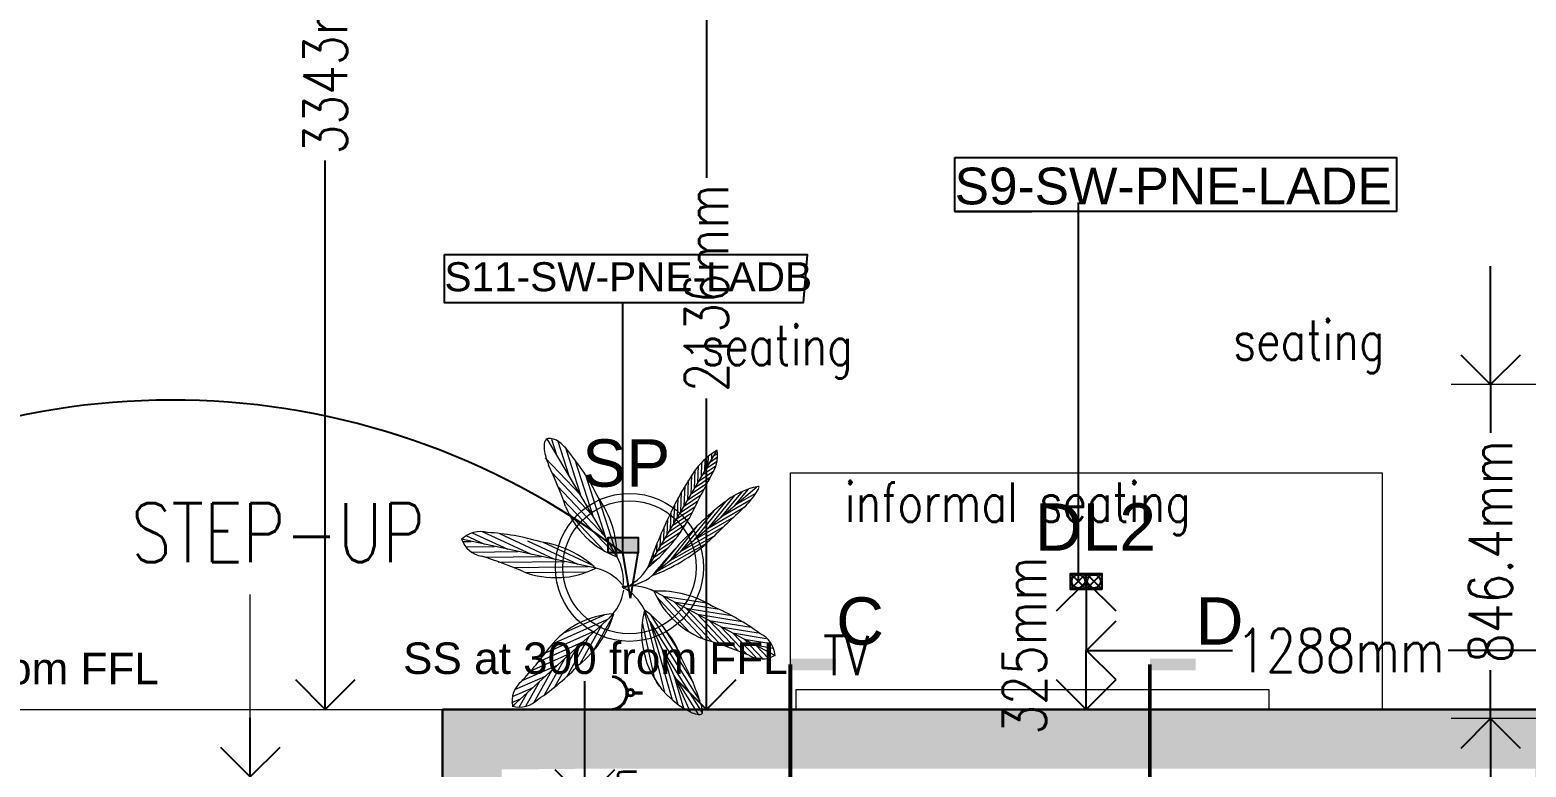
# Model space of a CAD drawing. Header units: millimetres. Extents: x 18660 to 770035, y -51195 to 133720.
# Drawn here: x 25026 to 28819, y 11827 to 13695 of the extents above; entities that cross this region are included whole.
import ezdxf
from ezdxf.xclip import XClip

# ---------------------------------------------------------------- set-up
doc = ezdxf.new("R2010")
doc.units = ezdxf.units.MM
doc.header["$XCLIPFRAME"] = 2
doc.linetypes.add('HIDDEN', pattern=[0.375, 0.25, -0.125])
for name, color, linetype, lineweight in [('221105_Lighting Intent_Indo Nissin Raheja$0$BNA - CIV - Masonry', 250, 'Continuous', 30), ('221105_Lighting Intent_Indo Nissin Raheja$0$BNA - FF - Furn Loose', 35, 'Continuous', 9), ('221105_Lighting Intent_Indo Nissin Raheja$0$BNA - HATCH - Masonry', 252, 'Continuous', 5), ('221105_Lighting Intent_Indo Nissin Raheja$0$BNA - LINE ELEV - Dark', 250, 'Continuous', 13), ('221105_Lighting Intent_Indo Nissin Raheja$0$BNA - Text Specs', 253, 'Continuous', 0), ('221105_Lighting Intent_Indo Nissin Raheja$0$BNA - TXT - Room Tag', 199, 'Continuous', 9), ('221105_Lighting Intent_Indo Nissin Raheja$0$BNA - White goods', 222, 'Continuous', 5)]:
    doc.layers.add(name, color=color, linetype=linetype, lineweight=lineweight)
for name, color, linetype, lineweight, true_color in [('221105_Lighting Intent_Indo Nissin Raheja$0$BNA - LDSC - New', 7, 'Continuous', 13, 0x678156), ('S+ DOWNLIGHT 2', 7, 'Continuous', 25, 0x523aee), ('S+ SPIKE LIGHT', 7, 'Continuous', 25, 0xbe32c3)]:
    doc.layers.add(name, color=color, linetype=linetype, lineweight=lineweight, true_color=true_color)
for name, color, linetype in [('221105_Lighting Intent_Indo Nissin Raheja$0$DUMMY-TEXT', 4, 'Continuous'), ('221105_Lighting Intent_Indo Nissin Raheja$0$WINDOW', 3, 'Continuous'), ('AR_Hatch', 252, 'Continuous'), ('DUMMY-TEXT', 4, 'Continuous'), ('SWITCHING CIRCUITS', 3, 'Continuous')]:
    doc.layers.add(name, color=color, linetype=linetype)
doc.layers.add('S+ TEXT', color=7, linetype='Continuous', true_color=0x009494)
doc.styles.add('221105_Lighting Intent_Indo Nissin Raheja$0$ROMANS-TITLE', font='ROMANS.shx', dxfattribs={"width": 0.8})
doc.styles.add('221105_Lighting Intent_Indo Nissin Raheja$0$SIMPLEX', font='simplex8.shx', dxfattribs={"width": 0.8})
doc.styles.add('DPA_25', font='arial.ttf', dxfattribs={"height": 62.5})
doc.styles.add('ROMANS-TITLE', font='ROMANS.shx', dxfattribs={"width": 0.8})
doc.styles.get("Standard").update_dxf_attribs({"font": 'arial.ttf'})
doc.dimstyles.new('221105_Lighting Intent_Indo Nissin Raheja$0$BNA-Design-FI', dxfattribs={"dimtxt": 200, "dimasz": 150, "dimexe": 100, "dimexo": 100, "dimgap": 1, "dimtad": 0, "dimdec": 0, "dimzin": 12, "dimdsep": 46, "dimtxsty": '221105_Lighting Intent_Indo Nissin Raheja$0$ROMANS-TITLE', "dimblk": '221105_Lighting Intent_Indo Nissin Raheja$0$_Open90', "dimblk1": '221105_Lighting Intent_Indo Nissin Raheja$0$_Open90', "dimblk2": '221105_Lighting Intent_Indo Nissin Raheja$0$_Open90', "dimcen": 0.025, "dimclrd": 256, "dimclre": 253, "dimclrt": 256, "dimazin": 2, "dimtfac": 1, "dimtdec": 1, "dimtmove": 2, "dimatfit": 3, "dimldrblk": '221105_Lighting Intent_Indo Nissin Raheja$0$_Open90', "dimfxl": 1, "dimtolj": 1, "dimtzin": 0, "dimlwd": -1, "dimlwe": 0, "dimarcsym": 0})
doc.dimstyles.new('BNA-Design', dxfattribs={"dimtxt": 200, "dimasz": 150, "dimexe": 100, "dimexo": 100, "dimgap": 1, "dimtad": 0, "dimdec": 1, "dimzin": 12, "dimdsep": 46, "dimtxsty": 'ROMANS-TITLE', "dimblk": 'OPEN90', "dimcen": 0.025, "dimclrd": 256, "dimclre": 253, "dimclrt": 256, "dimazin": 2, "dimtfac": 1, "dimtdec": 1, "dimtmove": 2, "dimatfit": 3, "dimldrblk": 'OPEN90', "dimfxl": 1, "dimtolj": 1, "dimtzin": 0, "dimlwd": -1, "dimlwe": 0, "dimarcsym": 0})

# ---------------------------------------------------------------- blocks, each defined once
blk = doc.blocks.new('221105_Lighting Intent_Indo Nissin Raheja$0$_Open90')
at = {"layer": '221105_Lighting Intent_Indo Nissin Raheja$0$DUMMY-TEXT', "color": 0, "lineweight": -2}
for p, q in [((-0.5, 0.5), (0, 0)), ((0, 0), (-1, 0)), ((0, 0), (-0.5, -0.5))]:
    blk.add_line(p, q, dxfattribs=at)
blk = doc.blocks.new('221105_Lighting Intent_Indo Nissin Raheja$0$BNA Shrub 07')
h = blk.add_hatch()
h.set_pattern_fill('ANSI31', color=256, scale=19.79817, angle=117, style=0)
h.set_pattern_definition([(162, (-3336676.52, -3304496.03), (-7.64746381, -23.53647348), [])])
edge = h.paths.add_edge_path()
edge.add_ellipse((1075, 2276), major_axis=(1652, 1652), ratio=1, start_angle=174.3907, end_angle=184.0154)
edge.add_ellipse((2584, 3964), major_axis=(3253, 3253), ratio=1, start_angle=183.6197, end_angle=189.4254)
edge.add_line((-92, 223), (-825, 990))
edge.add_arc((-242, 1151), 605, 195.4892, 216.2482)
h = blk.add_hatch()
h.set_pattern_fill('ANSI31', color=256, scale=19.79817, angle=243, style=0)
h.set_pattern_definition([(288, (-3336676.52, -3304496.03), (23.53647348, 7.64746381), [])])
edge = h.paths.add_edge_path()
edge.add_arc((-866, 708), 285, 38.8628, 81.8716)
edge.add_line((-825, 990), (-92, 223))
edge.add_ellipse((-1346, -331), major_axis=(-969, 969), ratio=1, start_angle=248.8224, end_angle=269.6386)
edge.add_ellipse((12161, 14361), major_axis=(13144, 13144), ratio=1, start_angle=181.4575, end_angle=182.6084, ccw=False)
h = blk.add_hatch()
h.set_pattern_fill('ANSI31', color=256, scale=32.99695, angle=137, style=0)
h.set_pattern_definition([(182, (-3336676.52, -3304496.03), (1.4394712, -41.22106186), [])])
edge = h.paths.add_edge_path()
edge.add_arc((-458, -742), 792, 74.1084, 108.9665)
edge.add_ellipse((-390, -1776), major_axis=(1281, 1281), ratio=1, start_angle=55.3365, end_angle=68.4873)
edge.add_arc((-1071, -314), 205, 101.6249, 162.3023)
edge.add_line((-1266, -252), (-241, 20))
h = blk.add_hatch()
h.set_pattern_fill('ANSI31', color=256, scale=32.99695, angle=30, style=0)
h.set_pattern_definition([(75, (-3336676.52, -3304496.03), (-39.84075815, 10.67529897), [])])
edge = h.paths.add_edge_path()
edge.add_arc((-711, -901), 200, 273.7574, 335.188)
edge.add_ellipse((2145, -2724), major_axis=(2256, 2256), ratio=1, start_angle=95.7624, end_angle=101.9603, ccw=False)
edge.add_arc((-876, -294), 687, 323.162, 371.0605)
edge.add_line((-202, -162), (-698, -1100))
h = blk.add_hatch()
h.set_pattern_fill('ANSI31', color=256, scale=32.99695, angle=90, style=0)
h.set_pattern_definition([(135, (-3336925.184, -3304491.567), (-29.16545918, -29.16545918), [])])
edge = h.paths.add_edge_path()
edge.add_arc((475, -968), 205, 329.1248, 386.5651)
edge.add_ellipse((475, -968), major_axis=(-145, 145), ratio=1, start_angle=251.5651, end_angle=254.8021)
edge.add_arc((-1071, -1424), 1812, 17.9397, 31.0906)
edge.add_arc((-251, -791), 792, 22.4606, 57.3186)
edge.add_line((177, -124), (651, -1073))
for p, q in [((-28, 243), (-469, 1208)), ((-422, 1183), (-375, 1003)), ((-470, 1138), (-375, 1003)), ((-465, 1088), (-318, 877)), ((-384, 1136), (-318, 877)), ((-342, 1070), (-260, 751)), ((-92, 223), (-825, 990)), ((-449, 1021), (-260, 751)), ((-427, 946), (-203, 626)), ((-292, 974), (-203, 626)), ((70, 201), (825, 990)), ((567, 721), (679, 959)), ((638, 794), (727, 985)), ((708, 868), (767, 993)), ((708, 868), (830, 932)), ((-380, 837), (-145, 500)), ((-242, 880), (-145, 500)), ((356, 499), (504, 816)), ((426, 573), (565, 870)), ((497, 647), (620, 911)), ((567, 721), (800, 843)), ((638, 794), (825, 892)), ((-190, 782), (-101, 404)), ((-153, 713), (-46, 283)), ((285, 425), (437, 751)), ((426, 573), (717, 725)), ((497, 647), (755, 782)), ((-301, 679), (-101, 404)), ((148, 282), (289, 591)), ((214, 351), (364, 671)), ((285, 425), (620, 601)), ((356, 499), (665, 661)), ((-184, 479), (-46, 283)), ((148, 282), (550, 488)), ((214, 351), (592, 549)), ((138, 230), (472, 402)), ((213, 113), (1067, 239)), ((255, 145), (855, 323)), ((309, 127), (1006, 334)), ((309, 127), (1006, 334)), ((373, 214), (608, 284)), ((538, 161), (1098, 327)), ((768, 195), (1105, 295)), ((309, 127), (939, 130)), ((538, 161), (985, 163)), ((768, 195), (1024, 196)), ((-241, 20), (-1266, -252)), ((-246, 19), (-779, -261)), ((-14, -6), (11, 4)), ((222, 108), (865, 88)), ((300, 70), (748, 42)), ((-604, -77), (-1010, -289)), ((-425, -29), (-888, -272)), ((-312, -63), (-667, -249)), ((-784, -124), (-1130, -306)), ((-202, -162), (-698, -1100)), ((-505, -499), (-223, -171)), ((214, -536), (165, -195)), ((651, -1073), (177, -124)), ((271, -644), (204, -179)), ((-549, -613), (-268, -287)), ((323, -715), (263, -296)), ((-661, -807), (-354, -450)), ((374, -786), (321, -413)), ((427, -862), (379, -529)), ((-713, -930), (-441, -614)), ((481, -946), (438, -646)), ((-725, -1007), (-527, -778)), ((533, -1019), (496, -763)), ((579, -1052), (555, -880)), ((-716, -1060), (-614, -941)), ((623, -1068), (613, -996))]:
    blk.add_line(p, q)
for centre, major_axis, start_param, end_param in [((135, 1169), (-428, 428), 0.722305, 1.084618), ((16178, 9592), (13144, 13144), 2.833601, 2.853687), ((-242, 1151), (-428, 428), 1.055735, 1.418049), ((-866, 708), (201, 201), 6.176071, 6.926716), ((1748, 1801), (-1652, 1652), 1.139465, 1.307448), ((785, 788), (145, 145), 0.590761, 1.64978), ((631, 939), (141, 141), 4.681483, 5.75365), ((12161, 14361), (13144, 13144), 3.167031, 3.187117), ((1736, -513), (1281, 1281), 1.442743, 1.672268), ((1075, 2276), (1652, 1652), 3.043692, 3.211675), ((-1393, 130), (969, 969), 5.580136, 5.943447), ((3263, -1194), (2256, 2256), 1.683492, 1.791664), ((-1346, -331), (-969, 969), 4.34277, 4.706082), ((3726, 2902), (3253, 3253), 2.871338, 2.972667), ((864, 45), (-560, 560), -0.04915, 0.559237), ((2584, 3964), (3253, 3253), 3.204768, 3.306097), ((3, 904), (486, 486), 4.055389, 4.891377), ((-372, 92), (266, 266), 5.257307, 5.910023), ((713, -501), (-560, 560), -0.710819, -0.102432), ((562, 705), (-486, 486), 1.822924, 3.209168), ((1058, -1478), (-1281, 1281), -0.76731, -0.560197), ((-369, -33), (266, 266), 5.590737, 6.243453), ((368, -33), (-266, 266), 0.039732, 0.692448), ((-390, -1776), (1281, 1281), 0.965804, 1.195329), ((-795, 426), (486, 486), 4.02988, 4.865868), ((-458, -742), (-560, 560), -1.062758, -0.454371), ((-151, -345), (266, 266), 0.374827, 1.027543), ((128, -344), (-266, 266), -0.371007, 0.281709), ((274, -258), (266, 266), 0.948859, 1.601575), ((-137, -341), (266, 266), 5.97868, 6.631396), ((1844, -2954), (2256, 2256), 1.115152, 1.129995), ((211, -838), (560, 560), 1.333, 1.941388), ((-876, -294), (-486, 486), 3.284046, 4.120034), ((848, -271), (-486, 486), 0.569559, 1.405547), ((-251, -791), (560, 560), 5.889798, 6.498185), ((-530, -3442), (2256, 2256), 0.846407, 0.95458), ((1016, -1490), (-1281, 1281), 0.219969, 0.449495), ((-1071, -1424), (-1281, 1281), 4.240098, 4.469624), ((-2227, -2632), (2256, 2256), 6.051643, 6.159816), ((2145, -2724), (2256, 2256), 1.67137, 1.779542), ((-519, -999), (-145, 145), 0.242458, 1.301477), ((475, -968), (145, 145), 4.958913, 6.017932), ((-711, -901), (141, 141), 3.992569, 5.064736), ((669, -874), (141, 141), 2.76645, 3.838617)]:
    blk.add_ellipse(centre, major_axis=major_axis, ratio=1, start_param=start_param, end_param=end_param)
for points in [[(-332, 1051), (-442, 1207), (-466, 1224), (-469, 1208)], [(1025, 334), (1080, 331), (1103, 324), (1080, 253)], [(-1112, -114), (-1261, -226), (-1266, -252), (-1178, -298), (-1067, -297)]]:
    blk.add_spline(points, degree=3)
blk = doc.blocks.new('S+ SPIKE LIGHT')
at = {"layer": 'S+ SPIKE LIGHT', "transparency": 33554559}
h = blk.add_hatch(color=256, dxfattribs=at)
h.dxf.hatch_style = 1
h.paths.add_polyline_path([(27431.89, -2591.56), (27431.89, -2589.9), (27428.66, -2589.9), (27428.66, -2591.56)])
at = {"layer": 'S+ SPIKE LIGHT'}
blk.add_lwpolyline([(27431.89, -2591.56), (27428.66, -2591.56), (27428.66, -2589.9), (27431.89, -2589.9)], close=True, dxfattribs=at)
for points in [[(27431.06, -2596.44), (27430.22, -2591.56)], [(27431.06, -2596.44), (27431.89, -2591.56)]]:
    blk.add_lwpolyline(points, dxfattribs=at)
blk = doc.blocks.new('SINGLE SWITCH WALL SOCKET')
at = {"layer": 'S+ DOWNLIGHT 2', "color": 92, "true_color": 0x14bd17}
for points in [[(29516.71, -28537.11), (29516.71, -28538.91)], [(29516.91, -28537.11), (29516.91, -28538.91)]]:
    blk.add_lwpolyline(points, dxfattribs=at)
for radius in [0.75, 0.55]:
    blk.add_circle((29516.82, -28536.56), radius, dxfattribs=at)
for radius in [3.29, 3.09]:
    blk.add_arc((29516.77, -28532.74), radius, 186.0828, 353.9172, dxfattribs=at)
blk = doc.blocks.new('S+ DOWNLIGHT 2')
at = {"layer": 'S+ DOWNLIGHT 2', "color": 182, "true_color": 0x3a12bf}
for points in [[(25341.2, -32272.5), (25341.2, -32334.7), (25309.6, -32334.7), (25309.6, -32272.5)], [(25310.7, -32273.7), (25340, -32273.7), (25340, -32303.1), (25310.7, -32303.1)], [(25310.7, -32304.3), (25340, -32304.3), (25340, -32333.7), (25310.7, -32333.7)]]:
    blk.add_lwpolyline(points, close=True, dxfattribs=at)
for points in [[(25340, -32303.1), (25309.6, -32272.5)], [(25340, -32273.7), (25310.7, -32303.1)], [(25310.7, -32304.3), (25340, -32333.7)], [(25340, -32304.3), (25310.7, -32333.7)]]:
    blk.add_lwpolyline(points, dxfattribs=at)
for centre in [(25325.4, -32288.4), (25325.4, -32319)]:
    blk.add_circle(centre, 13.2, dxfattribs=at)
blk = doc.blocks.new('_Open90')
at = {"layer": 'DUMMY-TEXT', "color": 0, "lineweight": -2}
for p, q in [((-0.5, 0.5), (0, 0)), ((0, 0), (-1, 0)), ((0, 0), (-0.5, -0.5))]:
    blk.add_line(p, q, dxfattribs=at)
blk = doc.blocks.new('*D247')
at = {"color": 253, "lineweight": 0, "ltscale": 800, "transparency": 16777216}
for p, q in [((27604.6, 12297.3), (27604, 12297.3)), ((27604.6, 11972.3), (27604, 11972.3))]:
    blk.add_line(p, q, dxfattribs=at)
at = {"ltscale": 800, "transparency": 16777216}
blk.add_line((27704, 12147.3), (27704, 12122.3), dxfattribs=at)
at = {"layer": 'DEFPOINTS', "color": 0, "ltscale": 800, "transparency": 16777216}
for p in [(27704.6, 12297.3), (27704, 11972.3), (27704.6, 11972.3)]:
    blk.add_point(p, dxfattribs=at)
at = {"ltscale": 800, "transparency": 16777216, "xscale": 150, "yscale": 150, "zscale": 150}
for p, rotation in [((27704, 12297.3), 90), ((27704, 11972.3), 270)]:
    blk.add_blockref('_Open90', p, dxfattribs=dict(at, rotation=rotation))
at = {"ltscale": 800, "transparency": 16777216, "insert": (27547.5, 12134.8), "char_height": 110, "attachment_point": 5, "rotation": 90, "style": 'ROMANS-TITLE'}
blk.add_mtext('\\A1;325mm', dxfattribs=at)
blk = doc.blocks.new('*D229')
at = {"color": 253, "lineweight": 0, "ltscale": 800, "transparency": 16777216}
for p, q in [((27704.6, 12072.3), (27704.6, 12222.3)), ((28992.7, 12072.3), (28992.7, 12222.3))]:
    blk.add_line(p, q, dxfattribs=at)
at = {"ltscale": 800, "transparency": 16777216}
for p, q in [((27854.6, 12122.3), (28075.3, 12122.3)), ((28842.7, 12122.3), (28622, 12122.3))]:
    blk.add_line(p, q, dxfattribs=at)
at = {"layer": 'DEFPOINTS', "color": 0, "ltscale": 800, "transparency": 16777216}
for p in [(27704.6, 12122.3), (27704.6, 11972.3), (28992.7, 11972.3)]:
    blk.add_point(p, dxfattribs=at)
at = {"ltscale": 800, "transparency": 16777216, "xscale": 150, "yscale": 150, "zscale": 150}
for p, rotation in [((27704.6, 12122.3), 179.9999540736978), ((28992.7, 12122.3), 359.9999540736977)]:
    blk.add_blockref('_Open90', p, dxfattribs=dict(at, rotation=rotation))
at = {"ltscale": 800, "transparency": 16777216, "insert": (28348.7, 12122.3), "char_height": 110, "attachment_point": 5, "rotation": 360, "style": 'ROMANS-TITLE'}
blk.add_mtext('\\A1;1288mm', dxfattribs=at)
blk = doc.blocks.new('*D230')
at = {"ltscale": 800, "transparency": 16777216}
for p, q in [((25775.2, 15165.1), (25775.2, 13923.4)), ((25775.2, 12122.3), (25775.2, 13364))]:
    blk.add_line(p, q, dxfattribs=at)
at = {"layer": 'DEFPOINTS', "color": 0, "ltscale": 800, "transparency": 16777216}
for p in [(25775.2, 15315.1), (25775.2, 15315.1), (25775.2, 11972.3)]:
    blk.add_point(p, dxfattribs=at)
at = {"ltscale": 800, "transparency": 16777216, "xscale": 150, "yscale": 150, "zscale": 150}
for p, rotation in [((25775.2, 15315.1), 90), ((25775.2, 11972.3), 270)]:
    blk.add_blockref('_Open90', p, dxfattribs=dict(at, rotation=rotation))
at = {"ltscale": 800, "transparency": 16777216, "insert": (25775.2, 13643.7), "char_height": 110, "attachment_point": 5, "rotation": 90, "style": 'ROMANS-TITLE'}
blk.add_mtext('\\A1;3343mm', dxfattribs=at)
blk = doc.blocks.new('*D232')
at = {"ltscale": 800, "transparency": 16777216}
for p, q in [((26433.1, 11894.1), (26433.1, 12044.1)), ((26433.1, 11546.6), (26433.1, 11744.1)), ((26433.1, 11396.6), (26433.1, 11246.6))]:
    blk.add_line(p, q, dxfattribs=at)
at = {"layer": 'DEFPOINTS', "color": 0, "ltscale": 800, "transparency": 16777216}
for p in [(26433.1, 11744.1), (26433.1, 11744.1), (26433.1, 11546.6)]:
    blk.add_point(p, dxfattribs=at)
at = {"ltscale": 800, "transparency": 16777216, "xscale": 150, "yscale": 150, "zscale": 150}
for p, rotation in [((26433.1, 11744.1), 270), ((26433.1, 11546.6), 90)]:
    blk.add_blockref('_Open90', p, dxfattribs=dict(at, rotation=rotation))
at = {"ltscale": 800, "transparency": 16777216, "insert": (26529.4, 11645.3), "char_height": 110, "attachment_point": 5, "rotation": 90, "style": 'ROMANS-TITLE'}
blk.add_mtext('\\A1;{\\H0.63636x;197.5mm}', dxfattribs=at)
blk = doc.blocks.new('*D248')
at = {"layer": 'AR_Hatch', "ltscale": 800, "transparency": 16777216}
for p, q in [((28729.2, 12946.1), (28729.2, 13096.1)), ((28729.2, 12796.1), (28729.2, 12673.5)), ((28729.2, 11949.7), (28729.2, 12072.3)), ((28729.2, 11799.7), (28729.2, 11649.7))]:
    blk.add_line(p, q, dxfattribs=at)
at = {"layer": 'AR_Hatch', "color": 253, "lineweight": 0, "ltscale": 800, "transparency": 16777216}
for p, q in [((29213, 12796.1), (28629.2, 12796.1)), ((29213, 11949.7), (28629.2, 11949.7))]:
    blk.add_line(p, q, dxfattribs=at)
at = {"layer": 'DEFPOINTS', "color": 0, "ltscale": 800, "transparency": 16777216}
for p in [(29313, 12796.1), (28729.2, 11949.7), (29313, 11949.7)]:
    blk.add_point(p, dxfattribs=at)
at = {"layer": 'AR_Hatch', "ltscale": 800, "transparency": 16777216, "xscale": 150, "yscale": 150, "zscale": 150}
for p, rotation in [((28729.2, 12796.1), 270), ((28729.2, 11949.7), 90)]:
    blk.add_blockref('_Open90', p, dxfattribs=dict(at, rotation=rotation))
at = {"layer": 'AR_Hatch', "ltscale": 800, "transparency": 16777216, "insert": (28729.2, 12372.9), "char_height": 110, "attachment_point": 5, "rotation": 90, "style": 'ROMANS-TITLE'}
blk.add_mtext('\\A1;846.4mm', dxfattribs=at)
blk = doc.blocks.new('*D234')
at = {"ltscale": 800, "transparency": 16777216}
for p, q in [((26741.2, 13958.7), (26741.2, 13320.3)), ((26741.2, 12122.7), (26741.2, 12761))]:
    blk.add_line(p, q, dxfattribs=at)
at = {"layer": 'DEFPOINTS', "color": 0, "ltscale": 800, "transparency": 16777216}
for p in [(26741.2, 14108.7), (26741.2, 11972.7), (26741.2, 11972.7)]:
    blk.add_point(p, dxfattribs=at)
at = {"ltscale": 800, "transparency": 16777216, "xscale": 150, "yscale": 150, "zscale": 150}
for p, rotation in [((26741.2, 14108.7), 90), ((26741.2, 11972.7), 270)]:
    blk.add_blockref('_Open90', p, dxfattribs=dict(at, rotation=rotation))
at = {"ltscale": 800, "transparency": 16777216, "insert": (26741.2, 13040.7), "char_height": 110, "attachment_point": 5, "rotation": 90, "style": 'ROMANS-TITLE'}
blk.add_mtext('\\A1;2136mm', dxfattribs=at)
blk = doc.blocks.new('221105_Lighting Intent_Indo Nissin Raheja$0$zw$98E6')
at = {"layer": '221105_Lighting Intent_Indo Nissin Raheja$0$BNA - HATCH - Masonry', "ltscale": 20, "true_color": 0x969696}
h = blk.add_hatch(color=252, dxfattribs=at)
edge = h.paths.add_edge_path(flags=17)
edge.add_line((-9470, 3884.4), (-9470, 3887))
edge.add_line((-9470, 3887), (-9183.5, 3887))
h.paths.add_polyline_path([(-12540, 4037), (-10740.1, 4037), (-10740.1, 3905.4), (-10740.1, 3897.7), (-10740.1, 3267.9), (-10890, 3267.9), (-10890, 3890), (-11040, 3890), (-12540, 3890)])
edge = h.paths.add_edge_path(flags=17)
edge.add_line((-8691, 2540), (-8233.2, 2540))
edge.add_line((-8233.2, 2540), (-8233.2, 2539.8))
edge.add_line((-8233.2, 2539.8), (-7484.1, 2539.8))
edge.add_arc((-8233.2, 2502.3), 750, 2.866, 2.9267)
edge.add_line((-7484.1, 2540.6), (-7077.3, 2540))
edge.add_line((-7077.3, 2540), (-7051.6, 2540))
edge.add_line((-7051.6, 2540), (-7052.4, 2540))
edge.add_line((-7052.4, 2540), (-7041.5, 2480))
edge.add_line((-7041.5, 2480), (-8691, 2480))
edge.add_line((-8691, 2480), (-8691, 2540))
h.paths.add_polyline_path([(-9529.5, 4037), (-6620, 4037), (-6620, 2790), (-6620, 2477), (-7041.5, 2480), (-7052.4, 2540), (-6770, 2540), (-6770, 3887), (-7077.3, 3887), (-9529.5, 3887.1)])
h.paths.add_polyline_path([(-12540, 3680), (-12540, 4037), (-12690, 4037), (-12690, 3680)])
h = blk.add_hatch(color=252, dxfattribs=at)
edge = h.paths.add_edge_path()
edge.add_line((-9540.1, 4037), (-9390.1, 4037))
edge.add_line((-9390.1, 4037), (-9390.1, 3277))
edge.add_line((-9390.1, 3277), (-9390.1, 3252))
edge.add_line((-9390.1, 3252), (-9421.4, 3252))
edge.add_line((-9421.4, 3252), (-9421.4, 3252))
edge.add_line((-9421.4, 3252), (-9421.4, 3252))
edge.add_arc((-9421.4, 2502), 750, 89.9556, 89.9998, ccw=False)
edge.add_line((-9420.8, 3252), (-9421.4, 3252))
edge.add_line((-9421.4, 3252), (-9421.4, 3252))
edge.add_line((-9421.4, 3252), (-9421.4, 3252))
edge.add_line((-9421.4, 3252), (-9540.1, 3252))
edge.add_line((-9540.1, 3252), (-9540.1, 4037))
at = {"layer": '221105_Lighting Intent_Indo Nissin Raheja$0$BNA - CIV - Masonry', "color": 252, "ltscale": 800, "true_color": 0x969696}
blk.add_line((-9540.1, 4037), (-6620, 4037), dxfattribs=at)
at = {"layer": '221105_Lighting Intent_Indo Nissin Raheja$0$BNA - CIV - Masonry', "color": 252, "true_color": 0x969696}
blk.add_line((-9540.1, 4037), (-9540.1, 3267.9), dxfattribs=at)
at = {"layer": '221105_Lighting Intent_Indo Nissin Raheja$0$BNA - FF - Furn Loose', "color": 252, "ltscale": 20, "true_color": 0x969696}
blk.add_lwpolyline([(-8658, 4637), (-7158, 4637), (-7158, 4037), (-8658, 4037)], close=True, dxfattribs=at)
at = {"layer": '221105_Lighting Intent_Indo Nissin Raheja$0$BNA - FF - Furn Loose', "color": 252, "ltscale": 50, "true_color": 0x969696}
for radius in [187.5, 168.8]:
    blk.add_circle((-9066.5, 4397.5), radius, dxfattribs=at)
at = {"layer": '221105_Lighting Intent_Indo Nissin Raheja$0$BNA - LINE ELEV - Dark', "color": 252, "linetype": 'Continuous', "true_color": 0x969696}
blk.add_line((-10740.1, 4037), (-9540.2, 4037), dxfattribs=at)
at = {"layer": '221105_Lighting Intent_Indo Nissin Raheja$0$BNA - White goods', "color": 252, "true_color": 0x969696}
blk.add_lwpolyline([(-8645, 4037), (-7445, 4037), (-7445, 4087), (-8645, 4087)], close=True, dxfattribs=at)
at = {"layer": '221105_Lighting Intent_Indo Nissin Raheja$0$BNA - LDSC - New', "color": 252, "true_color": 0x969696, "xscale": 0.3277770996093751, "yscale": 0.3277770996093751, "zscale": 0.3277770996093751, "rotation": 285.7569904158991}
blk.add_blockref('221105_Lighting Intent_Indo Nissin Raheja$0$BNA Shrub 07', (-9082.8, 4346.4), dxfattribs=at)
at = {"layer": '221105_Lighting Intent_Indo Nissin Raheja$0$BNA - Text Specs', "color": 252, "ltscale": 100, "true_color": 0x969696, "char_height": 100, "attachment_point": 9, "style": '221105_Lighting Intent_Indo Nissin Raheja$0$SIMPLEX'}
for s, insert, width in [('seating', (-8500, 4876.5), 1206.996), ('seating', (-7151.8, 4890), 1206.996), ('informal seating', (-7642.8, 4479.4), 1206.996), ('TV', (-8458.8, 4124), 251.647)]:
    blk.add_mtext(s, dxfattribs=dict(at, insert=insert, width=width))
at = {"layer": '221105_Lighting Intent_Indo Nissin Raheja$0$BNA - TXT - Room Tag', "color": 252, "true_color": 0x969696, "insert": (-9584.6, 4560.5), "char_height": 150, "width": 479.856, "attachment_point": 3, "style": '221105_Lighting Intent_Indo Nissin Raheja$0$ROMANS-TITLE'}
blk.add_mtext('STEP-UP', dxfattribs=at)
at = {"layer": '221105_Lighting Intent_Indo Nissin Raheja$0$BNA - TXT - Room Tag', "color": 252, "true_color": 0x969696}
blk.add_leader([(-10027.7, 3866.2), (-10027.7, 4329)], dimstyle='221105_Lighting Intent_Indo Nissin Raheja$0$BNA-Design-FI', dxfattribs=at)
blk = doc.blocks.new('221105_Lighting Intent_Indo Nissin Raheja', base_point=(179843, 23050))
at = {"layer": '221105_Lighting Intent_Indo Nissin Raheja$0$WINDOW', "color": 252, "ltscale": 800, "true_color": 0x969696}
blk.add_blockref('221105_Lighting Intent_Indo Nissin Raheja$0$zw$98E6', (207162.524, -10118.896), dxfattribs=at)

msp = doc.modelspace()

# ---------------------------------------------------------------- block references
at = {"color": 1, "ltscale": 800, "true_color": 0xff0004}
ref = msp.add_blockref('221105_Lighting Intent_Indo Nissin Raheja', (8293.14, 41104.14), dxfattribs=at)
XClip(ref).set_block_clipping_path([(190209.5960207216, -11586.8480245116), (208867.2415907553, 3230.2594809751)])

# ---------------------------------------------------------------- next in the draw order: linework, layer by layer
at = {"color": 2, "linetype": 'HIDDEN', "ltscale": 1000, "true_color": 0xffe100}
for points, const_width in [([(26954.07, 12086.57), (27069.89, 12086.57)], 30), ([(27865.42, 12086.57), (27981.24, 12086.57)], 30), ([(26954.07, 12086.57), (26954.07, 10117.5)], 10), ([(27865.42, 12086.57), (27865.42, 10117.5)], 10)]:
    msp.add_lwpolyline(points, dxfattribs=dict(at, const_width=const_width))
at = {"layer": 'SWITCHING CIRCUITS'}
for p, q in [((27684.19, 12297.33), (27684.19, 13257.84)), ((27370.81, 13234.74), (27566.4, 13234.74)), ((27566.4, 13234.74), (27566.4, 13234.74)), ((26529.2, 12369.63), (26529.2, 13003.3))]:
    msp.add_line(p, q, dxfattribs=at)
for points in [[(27370.81, 13372.25), (28490.41, 13372.25), (28490.41, 13234.74), (27370.81, 13234.74)], [(26077.18, 13126.07), (26996.27, 13126.07), (26986.44, 13003.3), (26077.18, 13003.3)]]:
    msp.add_lwpolyline(points, close=True, dxfattribs=at)
msp.add_arc((25386.83, 10878.72), 1878.25, 52.53996, 125.44762, dxfattribs=at)

# ---------------------------------------------------------------- next in the draw order: block references
for name, p, xscale, yscale, zscale, rotation in [('S+ DOWNLIGHT 2', (69243.01, 44863.06), 1.2858928816758, 1.2858928816758, 1.2858928816758, 270), ('SINGLE SWITCH WALL SOCKET', (-344418.14, -371694.93), 12.99969987986173, 12.99969987986173, 12.99969987986173, 90)]:
    msp.add_blockref(name, p, dxfattribs=dict(xscale=xscale, yscale=yscale, zscale=zscale, rotation=rotation))
at = {"layer": 'S+ SPIKE LIGHT', "xscale": 23.54582107498882, "yscale": 23.54582107498882, "zscale": 23.54582107498882}
msp.add_blockref('S+ SPIKE LIGHT', (-619337.96, 73390.09), dxfattribs=at)

# ---------------------------------------------------------------- next in the draw order: texts
at = {"layer": 'S+ TEXT', "width": 2329.3691, "attachment_point": 1, "style": 'DPA_25'}
for s, insert, char_height in [('SP', (26426.28, 12657.31, -227885.33), 119.932), ('DL2', (27573.74, 12495.07, -15718.57), 119.932), ('C', (27070.3, 12256.86, -227885.33), 119.93), ('D', (27981.65, 12256.86, -227885.33), 119.93), ('SS at 300 from FFL ', (25972.33, 12142.47, -227885.33), 80), ('SS at 300 from FFL ', (24378.25, 12116.45, -227885.33), 80)]:
    msp.add_mtext(s, dxfattribs=dict(at, insert=insert, char_height=char_height))
at = {"layer": 'SWITCHING CIRCUITS'}
for s, height, p in [('S9-SW-PNE-LADE', 93.3063, (27370.62, 13252.93)), ('S11-SW-PNE-LADB', 73.6627, (26077.18, 13032.76))]:
    msp.add_text(s, height=height, dxfattribs=at).set_placement(p)

# ---------------------------------------------------------------- next in the draw order: dimensions: what is measured, and where the dimension line sits
at = {"ltscale": 800}
dim = msp.add_aligned_dim(p1=(25775.2, 11972.29), p2=(25775.2, 15315.13), distance=0, text='3343mm', dimstyle='BNA-Design', override={"dimtxt": 110, "dimpost": 'mm\\X', "dimtfillclr": 256}, dxfattribs=at)
dim.commit()
dim.dimension.update_dxf_attribs({"geometry": '*D230', "text_midpoint": (25775.2, 13643.71)})
for p1, p2, distance, picture, middle in [((26741.22, 14108.66), (26741.22, 11972.66), 0, '*D234', (26741.22, 13040.66)), ((27704.6474, 12297.331), (27704.6474, 11972.2847), -0.6368, '*D247', (27547.5106, 12134.8078)), ((28992.66, 11972.28), (27704.65, 11972.28), -150, '*D229', (28348.66, 12122.28))]:
    dim = msp.add_aligned_dim(p1=p1, p2=p2, distance=distance, dimstyle='BNA-Design', override={"dimtxt": 110, "dimpost": 'mm\\X', "dimtfillclr": 256}, dxfattribs=at)
    dim.commit()
    dim.dimension.update_dxf_attribs({"geometry": picture, "text_midpoint": middle})
dim = msp.add_linear_dim(base=(26433.09, 11744.07), p1=(26433.09, 11546.59), p2=(26433.09, 11744.07), angle=90, text='{\\H0.63636x;<>}', dimstyle='BNA-Design', override={"dimtxt": 110, "dimpost": 'mm\\X', "dimtfillclr": 256}, dxfattribs=at)
dim.commit()
dim.dimension.update_dxf_attribs({"geometry": '*D232', "text_midpoint": (26529.41, 11645.33), "dimtype": 161})
at = {"layer": 'AR_Hatch', "ltscale": 800}
dim = msp.add_aligned_dim(p1=(29312.9567, 12796.1292), p2=(29312.9567, 11949.6844), distance=-583.7556, dimstyle='BNA-Design', override={"dimtxt": 110, "dimpost": 'mm\\X', "dimtfillclr": 256}, dxfattribs=at)
dim.commit()
dim.dimension.update_dxf_attribs({"geometry": '*D248', "text_midpoint": (28729.2011, 12372.9068)})

doc.saveas('drawing.dxf')
